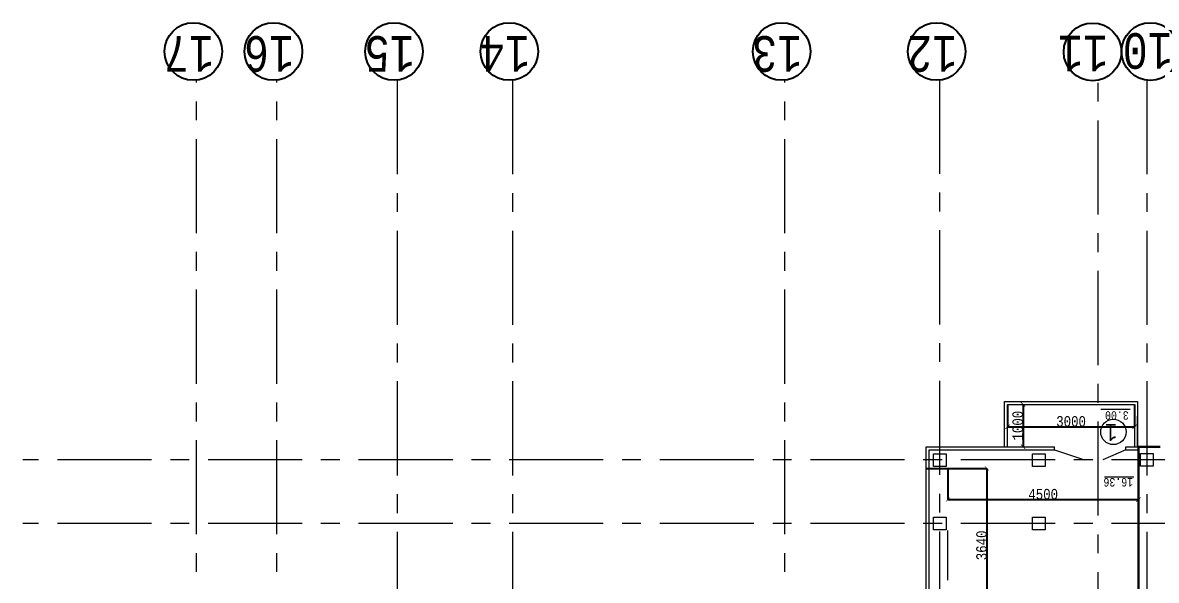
# Model space of a CAD drawing. Header units: millimetres. Extents: x -689206 to 4969298, y -1019800 to 703299.
# Drawn here: x 332347 to 359119, y -926549 to -913379 of the extents above; entities that cross this region are included whole.
import ezdxf

# ---------------------------------------------------------------- set-up
doc = ezdxf.new("R2010")
doc.units = ezdxf.units.MM
doc.linetypes.add('осеваяX2', pattern=[101.6, 63.5, -12.7, 12.7, -12.7])
for name, color, linetype, lineweight in [('б', 231, 'Continuous', 30), ('БАЛКОН', 7, 'Continuous', 20), ('несущие', 7, 'Continuous', 30), ('ПЕРЕГОРОДКИ', 252, 'Continuous', 9), ('РАЗМЕРЫ', 7, 'Continuous', 9), ('стены', 7, 'Continuous', 20)]:
    doc.layers.add(name, color=color, linetype=linetype, lineweight=lineweight)
doc.layers.add('сетка', color=104, linetype='Continuous')
doc.layers.add('четотам', color=7, linetype='Continuous')
doc.styles.add('Аннотативный', font='isocteur.ttf', dxfattribs={"width": 0.7, "height": 250})
doc.dimstyles.new('Аннотативный', dxfattribs={"dimscale": 0, "dimtxt": 250, "dimasz": 100, "dimexe": 1.25, "dimexo": 0.625, "dimtad": 1, "dimdec": 0, "dimtxsty": 'Аннотативный', "dimblk": 'ARCHTICK', "dimcen": 2.5, "dimadec": 0, "dimazin": 0, "dimtfac": 1, "dimtdec": 0, "dimtmove": 0, "dimatfit": 3, "dimfxl": 1, "dimarcsym": 0})

# ---------------------------------------------------------------- blocks, each defined once
blk = doc.blocks.new('_ArchTick')
at = {"color": 0, "linetype": 'ByBlock', "const_width": 0.15}
blk.add_lwpolyline([(-0.5, -0.5), (0.5, 0.5)], dxfattribs=at)
blk = doc.blocks.new('*D4337')
at = {"layer": 'Defpoints', "color": 0, "linetype": 'ByBlock', "lineweight": 5, "transparency": 16777216}
for p in [(355972, -922396), (355972, -923396), (355972, -923396)]:
    blk.add_point(p, dxfattribs=at)
at = {"layer": 'ПЕРЕГОРОДКИ', "color": 0, "linetype": 'ByBlock', "lineweight": -2, "transparency": 16777216}
for p, q in [((355972, -922396), (355971, -922396)), ((355972, -922396), (355972, -923396)), ((355972, -923396), (355971, -923396))]:
    blk.add_line(p, q, dxfattribs=at)
at = {"layer": 'ПЕРЕГОРОДКИ', "color": 0, "linetype": 'ByBlock', "lineweight": -2, "transparency": 16777216, "xscale": 100, "yscale": 100, "zscale": 100}
for p, rotation in [((355972, -922396), 90), ((355972, -923396), 270)]:
    blk.add_blockref('_ArchTick', p, dxfattribs=dict(at, rotation=rotation))
at = {"layer": 'ПЕРЕГОРОДКИ', "color": 0, "linetype": 'ByBlock', "lineweight": 5, "transparency": 16777216, "insert": (355847, -922896), "char_height": 250, "attachment_point": 5, "rotation": 90, "style": 'Аннотативный'}
blk.add_mtext('1000', dxfattribs=at)
blk = doc.blocks.new('*D4338')
at = {"layer": 'Defpoints', "color": 0, "linetype": 'ByBlock', "lineweight": 5, "transparency": 16777216}
for p in [(355606, -922396), (358606, -922396), (358606, -922922)]:
    blk.add_point(p, dxfattribs=at)
at = {"layer": 'ПЕРЕГОРОДКИ', "color": 0, "linetype": 'ByBlock', "lineweight": -2, "transparency": 16777216}
for p, q in [((355606, -922397), (355606, -922923)), ((358606, -922397), (358606, -922923)), ((355606, -922922), (358606, -922922))]:
    blk.add_line(p, q, dxfattribs=at)
at = {"layer": 'ПЕРЕГОРОДКИ', "color": 0, "linetype": 'ByBlock', "lineweight": -2, "transparency": 16777216, "xscale": 100, "yscale": 100, "zscale": 100, "rotation": 180}
blk.add_blockref('_ArchTick', (355606, -922922), dxfattribs=at)
at = {"layer": 'ПЕРЕГОРОДКИ', "color": 0, "linetype": 'ByBlock', "lineweight": -2, "transparency": 16777216, "xscale": 100, "yscale": 100, "zscale": 100}
blk.add_blockref('_ArchTick', (358606, -922922), dxfattribs=at)
at = {"layer": 'ПЕРЕГОРОДКИ', "color": 0, "linetype": 'ByBlock', "lineweight": 5, "transparency": 16777216, "insert": (357106, -922797), "char_height": 250, "attachment_point": 5, "style": 'Аннотативный'}
blk.add_mtext('3000', dxfattribs=at)
blk = doc.blocks.new('*D4373')
at = {"layer": 'Defpoints', "color": 0, "linetype": 'ByBlock', "lineweight": 5, "transparency": 16777216}
for p in [(353687, -923906), (354197, -927542), (355119, -927542)]:
    blk.add_point(p, dxfattribs=at)
at = {"layer": 'РАЗМЕРЫ', "color": 0, "linetype": 'ByBlock', "lineweight": -2, "transparency": 16777216}
for p, q in [((353687, -923906), (355120, -923906)), ((355119, -923906), (355119, -927542)), ((354197, -927542), (355120, -927542))]:
    blk.add_line(p, q, dxfattribs=at)
at = {"layer": 'РАЗМЕРЫ', "color": 0, "linetype": 'ByBlock', "lineweight": -2, "transparency": 16777216, "xscale": 100, "yscale": 100, "zscale": 100}
for p, rotation in [((355119, -923906), 90), ((355119, -927542), 270)]:
    blk.add_blockref('_ArchTick', p, dxfattribs=dict(at, rotation=rotation))
at = {"layer": 'РАЗМЕРЫ', "color": 0, "linetype": 'ByBlock', "lineweight": 5, "transparency": 16777216, "insert": (354993, -925724), "char_height": 250, "attachment_point": 5, "rotation": 90, "style": 'Аннотативный'}
blk.add_mtext('3640', dxfattribs=at)
blk = doc.blocks.new('*D4374')
at = {"layer": 'Defpoints', "color": 0, "linetype": 'ByBlock', "lineweight": 5, "transparency": 16777216}
for p in [(358697, -923396), (354197, -923906), (358697, -924642)]:
    blk.add_point(p, dxfattribs=at)
at = {"layer": 'РАЗМЕРЫ', "color": 0, "linetype": 'ByBlock', "lineweight": -2, "transparency": 16777216}
for p, q in [((358697, -923397), (358697, -924643)), ((354197, -923907), (354197, -924643)), ((354197, -924642), (358697, -924642))]:
    blk.add_line(p, q, dxfattribs=at)
at = {"layer": 'РАЗМЕРЫ', "color": 0, "linetype": 'ByBlock', "lineweight": -2, "transparency": 16777216, "xscale": 100, "yscale": 100, "zscale": 100, "rotation": 180}
blk.add_blockref('_ArchTick', (354197, -924642), dxfattribs=at)
at = {"layer": 'РАЗМЕРЫ', "color": 0, "linetype": 'ByBlock', "lineweight": -2, "transparency": 16777216, "xscale": 100, "yscale": 100, "zscale": 100}
blk.add_blockref('_ArchTick', (358697, -924642), dxfattribs=at)
at = {"layer": 'РАЗМЕРЫ', "color": 0, "linetype": 'ByBlock', "lineweight": 5, "transparency": 16777216, "insert": (356447, -924516), "char_height": 250, "attachment_point": 5, "style": 'Аннотативный'}
blk.add_mtext('4500', dxfattribs=at)

msp = doc.modelspace()

# ---------------------------------------------------------------- linework, layer by layer
at = {"layer": 'б', "color": 18, "linetype": 'ByBlock', "lineweight": 9, "true_color": 0x000000}
msp.add_line((355536.3, -922326.2), (358676.3, -922326.2), dxfattribs=at)
at = {"layer": 'БАЛКОН', "lineweight": 9}
for p, q in [((355536.3, -923396.2), (355536.3, -922326.2)), ((355606.3, -923396.2), (355606.3, -922396.2)), ((355606.3, -922396.2), (358606.3, -922396.2)), ((358606.3, -922396.2), (358606.3, -923396.2)), ((358676.3, -922326.2), (358676.3, -923396.2))]:
    msp.add_line(p, q, dxfattribs=at)
at = {"layer": 'несущие', "color": 0}
msp.add_line((358696.7, -924353.8), (358696.7, -924153.8), dxfattribs=at)
at = {"layer": 'несущие', "color": 18, "linetype": 'ByBlock', "lineweight": 9, "true_color": 0x000000}
for p, q in [((353686.6, -926482), (353686.6, -925432)), ((354196.6, -926542), (354196.6, -925372))]:
    msp.add_line(p, q, dxfattribs=at)
at = {"layer": 'ПЕРЕГОРОДКИ', "color": 18, "linetype": 'ByBlock', "lineweight": 13, "true_color": 0x000000}
msp.add_line((358676.3, -923396.2), (358676.3, -922669.4), dxfattribs=at)
at = {"layer": 'РАЗМЕРЫ', "linetype": 'осеваяX2', "lineweight": 5, "ltscale": 35}
for p, q in [((336455.2, -964577.2), (336455.2, -914735.9)), ((341194.4, -914735.9), (341194.4, -964577.2)), ((343916.8, -914735.9), (343916.8, -964577.2)), ((357747, -949913.3), (357747, -914735.9)), ((358896.7, -914735.9), (358896.7, -964577.2))]:
    msp.add_line(p, q, dxfattribs=at)
at = {"layer": 'РАЗМЕРЫ'}
msp.add_line((358497.3, -922512.9), (357808, -922512.9), dxfattribs=at)
at = {"layer": 'РАЗМЕРЫ', "lineweight": 9, "ltscale": 35}
for p, q in [((356716, -923466.2), (356716, -923396.2)), ((356716, -923466.2), (357423.6, -923706.2)), ((358396, -923466.2), (357852.9, -923706.2)), ((358396, -923466.2), (358396, -923396.2))]:
    msp.add_line(p, q, dxfattribs=at)
at = {"layer": 'РАЗМЕРЫ', "lineweight": 5}
msp.add_line((358586.5, -924110.1), (357897.2, -924110.1), dxfattribs=at)
at = {"layer": 'сетка', "color": 0}
for centre in [(336378.3, -914059.5), (338269.8, -914059.5), (341117.5, -914059.5), (343840, -914059.5), (350269.8, -914059.5), (353929.7, -914059.5), (357613.2, -914068.5), (358978.9, -914060)]:
    msp.add_circle(centre, 680.7, dxfattribs=at)
at = {"layer": 'стены', "linetype": 'осеваяX2', "lineweight": 5, "ltscale": 35}
for p, q in [((338346.7, -964577.2), (338346.7, -914735.9)), ((350346.7, -964577.2), (350346.7, -914735.9)), ((354006.6, -963175.7), (354006.6, -914735.9)), ((399399.4, -923706.2), (332346.7, -923706.2)), ((399399.4, -925206.2), (332346.7, -925206.2))]:
    msp.add_line(p, q, dxfattribs=at)
at = {"layer": 'стены'}
for p, q in [((353686.6, -931342.3), (353686.6, -923396.2)), ((353756.6, -931342.3), (353756.6, -923466.2))]:
    msp.add_line(p, q, dxfattribs=at)
at = {"layer": 'стены', "lineweight": 9}
for p, q in [((353686.6, -923396.2), (356716, -923396.2)), ((353756.6, -923466.2), (356716, -923466.2)), ((358396, -923396.2), (358696.7, -923396.2)), ((358396, -923466.2), (358696.7, -923466.2))]:
    msp.add_line(p, q, dxfattribs=at)
at = {"layer": 'стены', "lineweight": 30}
for q in [(358696.7, -927541.8), (359206.7, -923396.2)]:
    msp.add_line((358696.7, -923396.2), q, dxfattribs=at)
at = {"layer": 'стены'}
for points in [[(354156.6, -923858.3), (353856.6, -923858.3), (353856.6, -923558.3), (354156.6, -923558.3)], [(356496.7, -923858.3), (356196.7, -923858.3), (356196.7, -923558.3), (356496.7, -923558.3)], [(359046.7, -923856.2), (358746.7, -923856.2), (358746.7, -923556.2), (359046.7, -923556.2)], [(354156.6, -925358.3), (353856.6, -925358.3), (353856.6, -925058.3), (354156.6, -925058.3)], [(356496.7, -925356.2), (356196.7, -925356.2), (356196.7, -925056.2), (356496.7, -925056.2)]]:
    msp.add_lwpolyline(points, close=True, dxfattribs=at)
at = {"layer": 'четотам', "lineweight": 13}
msp.add_circle((358104.7, -923044.1), 300, dxfattribs=at)

# ---------------------------------------------------------------- texts
at = {"layer": 'РАЗМЕРЫ', "lineweight": 5, "ltscale": 35, "char_height": 841.28, "width": 7009.377, "attachment_point": 1, "rotation": 180, "style": 'Аннотативный'}
for s, insert in [('17', (336863.8, -914537.4)), ('16', (338755.3, -914537.4)), ('15', (341603, -914537.4)), ('14', (344325.4, -914537.4)), ('13', (350755.3, -914537.4)), ('12', (354415.2, -914537.4)), ('11', (357978.8, -914529.5)), ('10', (359504.5, -914467.7))]:
    msp.add_mtext(s, dxfattribs=dict(at, insert=insert))
at = {"layer": 'РАЗМЕРЫ', "insert": (358468, -922755.7), "char_height": 200, "width": 656.117, "attachment_point": 1, "rotation": 180, "style": 'Аннотативный'}
msp.add_mtext('3.00', dxfattribs=at)
at = {"layer": 'РАЗМЕРЫ', "lineweight": 13, "ltscale": 150, "insert": (358192.7, -923257.8), "char_height": 401.1, "width": 1460, "attachment_point": 1, "rotation": 180, "style": 'Аннотативный'}
msp.add_mtext('1', dxfattribs=at)
at = {"layer": 'РАЗМЕРЫ', "lineweight": 5, "insert": (358572.4, -924334.2), "char_height": 200, "width": 656.117, "attachment_point": 1, "rotation": 180, "style": 'Аннотативный'}
msp.add_mtext('16.36', dxfattribs=at)

# ---------------------------------------------------------------- dimensions: what is measured, and where the dimension line sits
at = {"layer": 'ПЕРЕГОРОДКИ', "color": 18, "linetype": 'ByBlock', "lineweight": 5, "true_color": 0x000000}
for base, p1, p2, angle, picture, middle in [((358606.3, -922922.2), (355606.3, -922396.2), (358606.3, -922396.2), 180, '*D4338', (357106.3, -922796.5)), ((355972.3, -923396.2), (355972.3, -922396.2), (355972.3, -923396.2), 270, '*D4337', (355846.7, -922896.2))]:
    dim = msp.add_linear_dim(base=base, p1=p1, p2=p2, angle=angle, dimstyle='Аннотативный', dxfattribs=at)
    dim.commit()
    dim.dimension.update_dxf_attribs({"geometry": picture, "text_midpoint": middle})
at = {"layer": 'РАЗМЕРЫ', "linetype": 'ByBlock', "lineweight": 5}
dim = msp.add_linear_dim(base=(358696.7, -924641.8), p1=(354196.6, -923906.2), p2=(358696.7, -923396.2), angle=180, dimstyle='Аннотативный', dxfattribs=at)
dim.commit()
dim.dimension.update_dxf_attribs({"geometry": '*D4374', "text_midpoint": (356446.6, -924516.2)})
dim = msp.add_linear_dim(base=(355119, -927541.8), p1=(353686.6, -923906.2), p2=(354196.6, -927541.8), angle=270, text='3640', dimstyle='Аннотативный', dxfattribs=at)
dim.commit()
dim.dimension.update_dxf_attribs({"geometry": '*D4373', "text_midpoint": (354993.4, -925724)})

doc.saveas('drawing.dxf')
